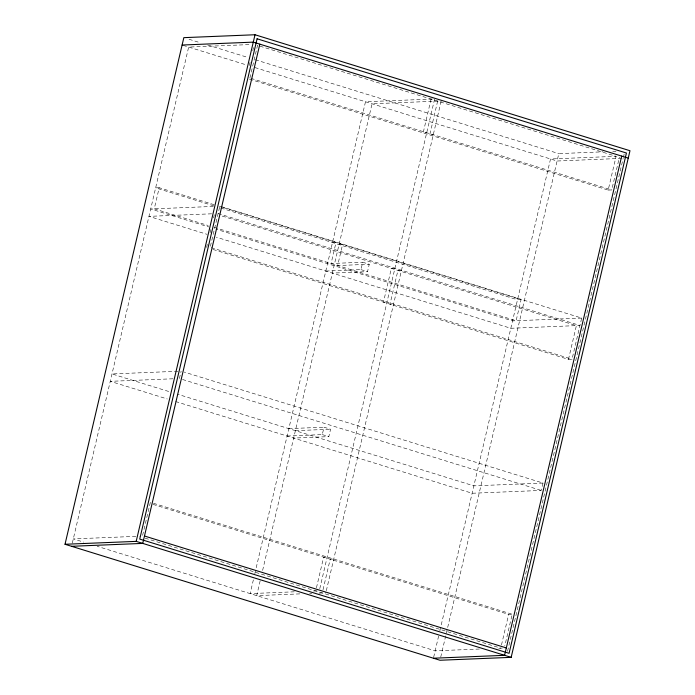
<?xml version="1.0" encoding="UTF-8"?>
<svg xmlns="http://www.w3.org/2000/svg" width="695" height="695" viewBox="0 0 695 695"><rect width="100%" height="100%" fill="white"/><g stroke="black" fill="none" stroke-linecap="round" stroke-linejoin="round"><path stroke-width="0.52" stroke-dasharray="3.48 2.61" d="M72.315 543.134L188.666 47.069L251.208 44.523M214.156 204.712L159.207 187.72L154.255 208.83L208.17 225.501M206.615 247.463L207.362 244.301M210.081 232.695L210.828 229.524M213.547 217.917L214.295 214.746M249.296 65.504L250.035 62.342M252.763 50.726L253.501 47.564M150.363 502.32L142.44 536.097L139.773 536.21M179.406 378.514L181.134 371.13M210.42 246.265L219.828 206.163L581.68 318.075L572.028 359.245L568.467 359.385L212.835 249.392M249.887 78.022L257.558 45.305M253.362 579.882L250.139 593.608L295.514 591.758M254.822 573.644L365.501 101.757L432.472 99.029M260.165 580.855L256.698 595.632L300.996 593.834M262.614 570.421L372.06 103.79L439.04 101.062M287.105 436.026L322.28 434.592L324.009 427.208L330.577 429.232L328.839 436.625L293.664 438.059M325.79 271.059L360.974 269.625L362.703 262.232L369.262 264.265L367.533 271.649L332.358 273.083M316.46 587.77L323.635 557.164L327.197 557.016M431.082 99.09L423.159 132.867L426.713 132.719M319.769 588.682L434.636 98.942M323.019 589.794L330.203 559.188L333.756 559.049M437.642 101.123L429.719 134.891L433.28 134.752M326.329 590.707L441.195 100.975M433.68 657.166L438.623 636.055M439.865 630.782L550.527 158.99L616.3 156.305M223.486 207.605L521.059 299.641L516.107 320.751L218.534 228.716M440.734 657.088L558.815 153.63L603.025 151.823M501.477 644.995L508.662 614.389L512.215 614.241L504.796 645.907M568.467 359.385L576.39 325.616L221.801 215.936M249.436 79.134L608.177 190.091L616.1 156.314L257.358 45.357M175.592 401.536L472.122 493.25L541.257 490.435L542.986 483.051L184.245 372.094M608.177 190.091L611.739 189.944L619.41 157.226M507.55 651.284L623.163 158.382M623.406 157.331L624.153 154.168M612.738 151.432L615.97 151.302M621.782 158.382L557.086 161.014L253.579 67.146M159.207 187.72L155.645 187.867L213.704 205.824M213.348 206.424L150.693 208.978L208.761 226.935M211.619 213.808L148.965 216.362L207.023 234.319M332.479 242.555L336.033 242.416L331.081 263.527L362.703 262.232M339.038 244.588L342.6 244.44L337.648 265.551L369.262 264.265M394.925 268.244L391.372 268.383L383.449 302.16L387.011 302.012M401.493 270.268L397.931 270.416L390.008 304.193L393.57 304.045M521.059 299.641L517.497 299.788L218.89 207.423M581.68 318.075L512.545 320.89L216.015 229.176M177.894 371.26L111.999 373.945L170.066 391.902M172.925 378.784L110.27 381.329L167.295 398.973M288.833 428.633L324.009 427.208M295.392 430.665L330.577 429.232M542.986 483.051L473.851 485.866L177.321 394.143M135.846 536.366L73.305 538.912L83.678 542.117M313.567 591.019L319.274 590.793M309.631 593.478L311.794 593.391M319.057 593.096L325.833 592.818M479.376 649.034L435.166 650.833L97.152 546.287M498.784 648.244L505.248 647.975M189.023 39.25L199.378 42.456M207.666 45.019L248.063 57.511M255.317 59.753L558.815 153.63M183.141 45.357L246.334 64.904M250.921 78.344L611.739 189.944M219.342 206.319L222.452 207.284M218.1 213.547L579.951 325.469L510.816 328.283L216.353 237.204M360.974 269.625L367.533 271.649M214.39 227.43L217.5 228.394M211.21 247.646L572.028 359.245M182.516 379.479L541.257 490.435M322.28 434.592L328.839 436.625M153.473 503.284L512.215 614.241M153.03 504.388L508.662 614.389M145.107 538.165L500.739 648.166"/><path stroke-width="1.04" d="M65.017 544.272L183.836 37.652L255.013 34.75L629.983 150.728L511.164 657.348L439.987 660.25L65.017 544.272L136.185 541.37L511.164 657.348M136.185 541.37L255.013 34.75M259.834 44.167L142.744 543.403L71.576 546.296M621.695 156.088L504.596 655.324L433.428 658.217M182.107 45.036L253.275 42.134L628.254 158.121M144.473 536.01L506.334 647.931M257.081 38.79L139.738 539.077L509.088 653.317L626.43 153.022L257.081 38.79"/></g></svg>
